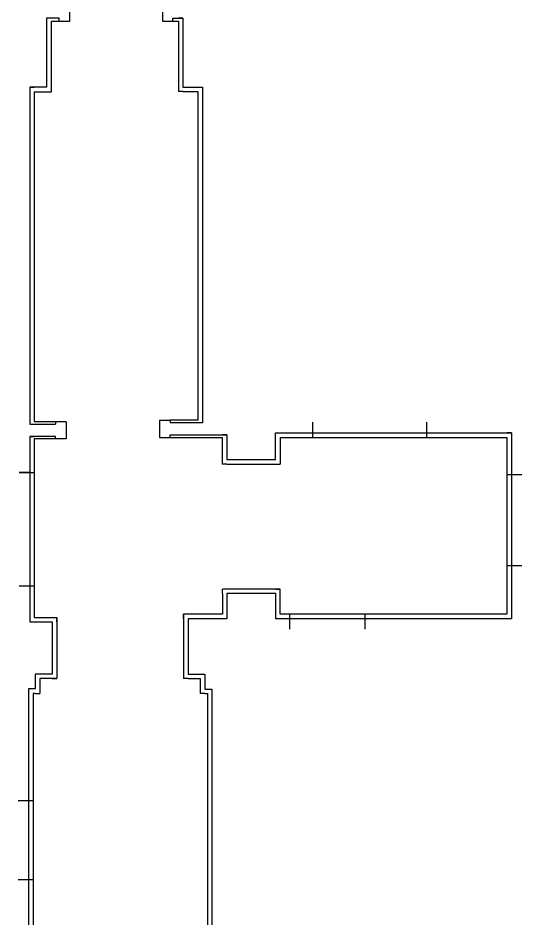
# Model space of a CAD drawing. Header units: millimetres. Extents: x 0 to 135706, y 0 to 79429.
# Drawn here: x 1860 to 9050, y 26441 to 39281 of the extents above; entities that cross this region are included whole.
import ezdxf

# ---------------------------------------------------------------- set-up
doc = ezdxf.new("R2010")
doc.units = ezdxf.units.MM

msp = doc.modelspace()

# ---------------------------------------------------------------- linework, layer by layer
for p, q in [((2594.781, 39485.018), (2594.781, 39233.018)), ((3919.781, 39485.018), (3919.781, 39235.018)), ((2444.781, 39278.018), (2266.781, 39278.018)), ((2266.781, 39278.018), (2266.781, 38296.018)), ((2444.781, 39233.018), (2444.781, 39278.018)), ((2594.781, 39233.018), (2444.781, 39233.018)), ((3919.781, 39235.018), (4069.781, 39235.018)), ((4069.781, 39235.018), (4069.781, 39280.018)), ((4069.781, 39280.018), (4212.781, 39280.018)), ((4212.781, 39280.018), (4147.781, 39280.018)), ((4212.781, 39280.018), (4212.781, 38298.018)), ((2266.781, 38296.018), (2026.781, 38296.018)), ((2026.781, 38296.018), (2026.781, 33492.018)), ((2026.781, 38296.018), (2091.781, 38296.018)), ((4212.781, 38298.018), (4491.781, 38298.018)), ((4491.781, 38298.018), (4491.781, 33513.018)), ((4212.781, 38233.018), (4147.781, 38233.018)), ((2544.781, 33527.018), (2394.781, 33527.018)), ((2394.781, 33527.018), (2394.781, 33492.018)), ((2544.781, 33527.018), (2544.781, 33282.018)), ((3878.781, 33548.018), (4028.781, 33548.018)), ((3878.781, 33548.018), (3878.781, 33303.018)), ((4028.781, 33548.018), (4028.781, 33513.018)), ((6064.781, 33304.018), (6064.781, 33519.018)), ((7691.781, 33304.018), (7691.781, 33519.018)), ((2026.781, 33492.018), (2394.781, 33492.018)), ((4491.781, 33513.018), (4028.781, 33513.018)), ((2394.781, 33319.018), (2026.781, 33319.018)), ((2026.781, 33319.018), (2026.781, 32806.018)), ((2026.781, 33319.018), (2091.781, 33319.018)), ((2394.781, 33282.018), (2394.781, 33319.018)), ((2544.781, 33282.018), (2394.781, 33282.018)), ((3878.781, 33303.018), (4028.781, 33303.018)), ((4028.781, 33303.018), (4028.781, 33340.018)), ((4028.781, 33340.018), (4838.781, 33340.018)), ((4838.781, 33340.018), (4773.781, 33340.018)), ((4838.781, 33340.018), (4838.781, 32990.018)), ((5534.781, 32990.018), (5534.781, 33369.018)), ((5534.781, 33369.018), (6064.781, 33369.018)), ((6064.781, 33369.018), (7691.781, 33369.018)), ((6064.781, 33304.018), (7691.781, 33304.018)), ((7691.781, 33369.018), (8899.781, 33369.018)), ((8899.781, 33369.018), (8834.781, 33369.018)), ((8899.781, 33369.018), (8899.781, 32773.018)), ((4838.781, 32990.018), (5534.781, 32990.018)), ((2026.781, 32806.018), (1876.781, 32806.018)), ((1876.781, 32806.018), (2091.781, 32806.018)), ((1976.781, 32806.018), (2076.781, 32806.018)), ((2026.781, 32806.018), (2026.781, 31189.018)), ((2091.781, 32806.018), (2091.781, 31189.018)), ((8834.781, 32773.018), (9049.781, 32773.018)), ((8834.781, 32773.018), (8834.781, 31479.018)), ((8899.781, 32773.018), (8899.781, 31479.018)), ((8834.781, 31479.018), (9049.781, 31479.018)), ((8899.781, 31479.018), (8899.781, 30719.018)), ((1876.781, 31189.018), (2091.781, 31189.018)), ((1976.781, 31189.018), (2076.781, 31189.018)), ((2026.781, 31189.018), (2026.781, 30674.018)), ((5535.781, 31077.018), (4839.781, 31077.018)), ((4839.781, 31077.018), (4839.781, 30719.018)), ((5535.781, 31142.018), (5600.781, 31142.018)), ((5535.781, 30719.018), (5535.781, 31077.018)), ((2413.781, 30674.018), (2413.781, 30739.018)), ((4222.781, 30719.018), (4222.781, 30784.018)), ((4839.781, 30719.018), (4287.781, 30719.018)), ((4287.781, 30719.018), (4287.781, 29931.018)), ((5737.781, 30719.018), (5535.781, 30719.018)), ((5737.781, 30569.018), (5737.781, 30784.018)), ((6810.781, 30784.018), (5737.781, 30784.018)), ((6810.781, 30719.018), (5737.781, 30719.018)), ((6810.781, 30569.018), (6810.781, 30784.018)), ((8899.781, 30719.018), (6810.781, 30719.018)), ((2026.781, 30674.018), (2348.781, 30674.018)), ((2348.781, 30674.018), (2348.781, 29931.018)), ((2348.781, 29931.018), (2106.781, 29931.018)), ((2106.781, 29931.018), (2106.781, 29719.018)), ((4287.781, 29931.018), (4522.781, 29931.018)), ((4522.781, 29931.018), (4522.781, 29718.018)), ((2348.781, 29866.018), (2413.781, 29866.018)), ((2106.781, 29719.018), (2009.781, 29719.018)), ((2009.781, 29719.018), (2009.781, 28129.018)), ((4522.781, 29718.018), (4625.781, 29718.018)), ((4625.781, 29718.018), (4625.781, 23783.018)), ((1859.781, 28129.018), (2074.781, 28129.018)), ((1959.781, 28129.018), (2059.781, 28129.018)), ((2009.781, 28129.018), (2009.781, 27001.018)), ((2074.781, 28129.018), (2074.781, 27001.018)), ((1859.781, 27001.018), (2074.781, 27001.018)), ((2009.781, 27001.018), (2009.781, 24386.018))]:
    msp.add_line(p, q)
at = {"ltscale": 2000}
for p, q in [((2444.781, 39233.018), (2331.781, 39233.018)), ((2331.781, 39233.018), (2331.781, 38231.018)), ((4069.781, 39235.018), (4147.781, 39235.018)), ((4147.781, 39235.018), (4147.781, 38233.018)), ((2091.781, 38231.018), (2331.781, 38231.018)), ((2091.781, 38231.018), (2091.781, 33527.018)), ((4212.781, 38233.018), (4426.781, 38233.018)), ((4426.781, 38233.018), (4426.781, 33548.018)), ((2394.781, 33527.018), (2091.781, 33527.018)), ((4426.781, 33548.018), (4028.781, 33548.018)), ((2394.781, 33282.018), (2091.781, 33282.018)), ((2091.781, 33282.018), (2091.781, 32806.018)), ((4028.781, 33303.018), (4773.781, 33303.018)), ((4773.781, 33303.018), (4773.781, 32925.018)), ((5599.781, 33304.018), (6064.781, 33304.018)), ((5599.781, 33304.018), (5599.781, 32925.018)), ((7691.781, 33304.018), (8834.781, 33304.018)), ((8834.781, 33304.018), (8834.781, 32773.018)), ((4838.781, 32925.018), (4773.781, 32925.018)), ((4838.781, 32925.018), (5599.781, 32925.018)), ((8834.781, 31479.018), (8834.781, 30784.018)), ((2091.781, 31189.018), (2091.781, 30739.018)), ((5600.781, 31142.018), (4774.781, 31142.018)), ((4774.781, 31077.018), (4774.781, 31142.018)), ((4774.781, 31077.018), (4774.781, 30784.018)), ((5600.781, 30784.018), (5600.781, 31142.018)), ((2091.781, 30739.018), (2413.781, 30739.018)), ((2413.781, 30739.018), (2413.781, 29866.018)), ((4774.781, 30784.018), (4222.781, 30784.018)), ((4222.781, 30784.018), (4222.781, 29866.018)), ((5737.781, 30784.018), (5600.781, 30784.018)), ((8834.781, 30784.018), (6810.781, 30784.018)), ((2413.781, 29866.018), (2171.781, 29866.018)), ((2171.781, 29866.018), (2171.781, 29654.018)), ((4287.781, 29866.018), (4222.781, 29866.018)), ((4287.781, 29866.018), (4457.781, 29866.018)), ((4457.781, 29866.018), (4457.781, 29653.018)), ((2106.781, 29654.018), (2074.781, 29654.018)), ((2074.781, 29654.018), (2074.781, 28129.018)), ((2106.781, 29654.018), (2171.781, 29654.018)), ((4522.781, 29653.018), (4457.781, 29653.018)), ((4522.781, 29653.018), (4560.781, 29653.018)), ((4560.781, 29653.018), (4560.781, 23783.018)), ((2074.781, 27001.018), (2074.781, 24386.018))]:
    msp.add_line(p, q, dxfattribs=at)

doc.saveas('drawing.dxf')
